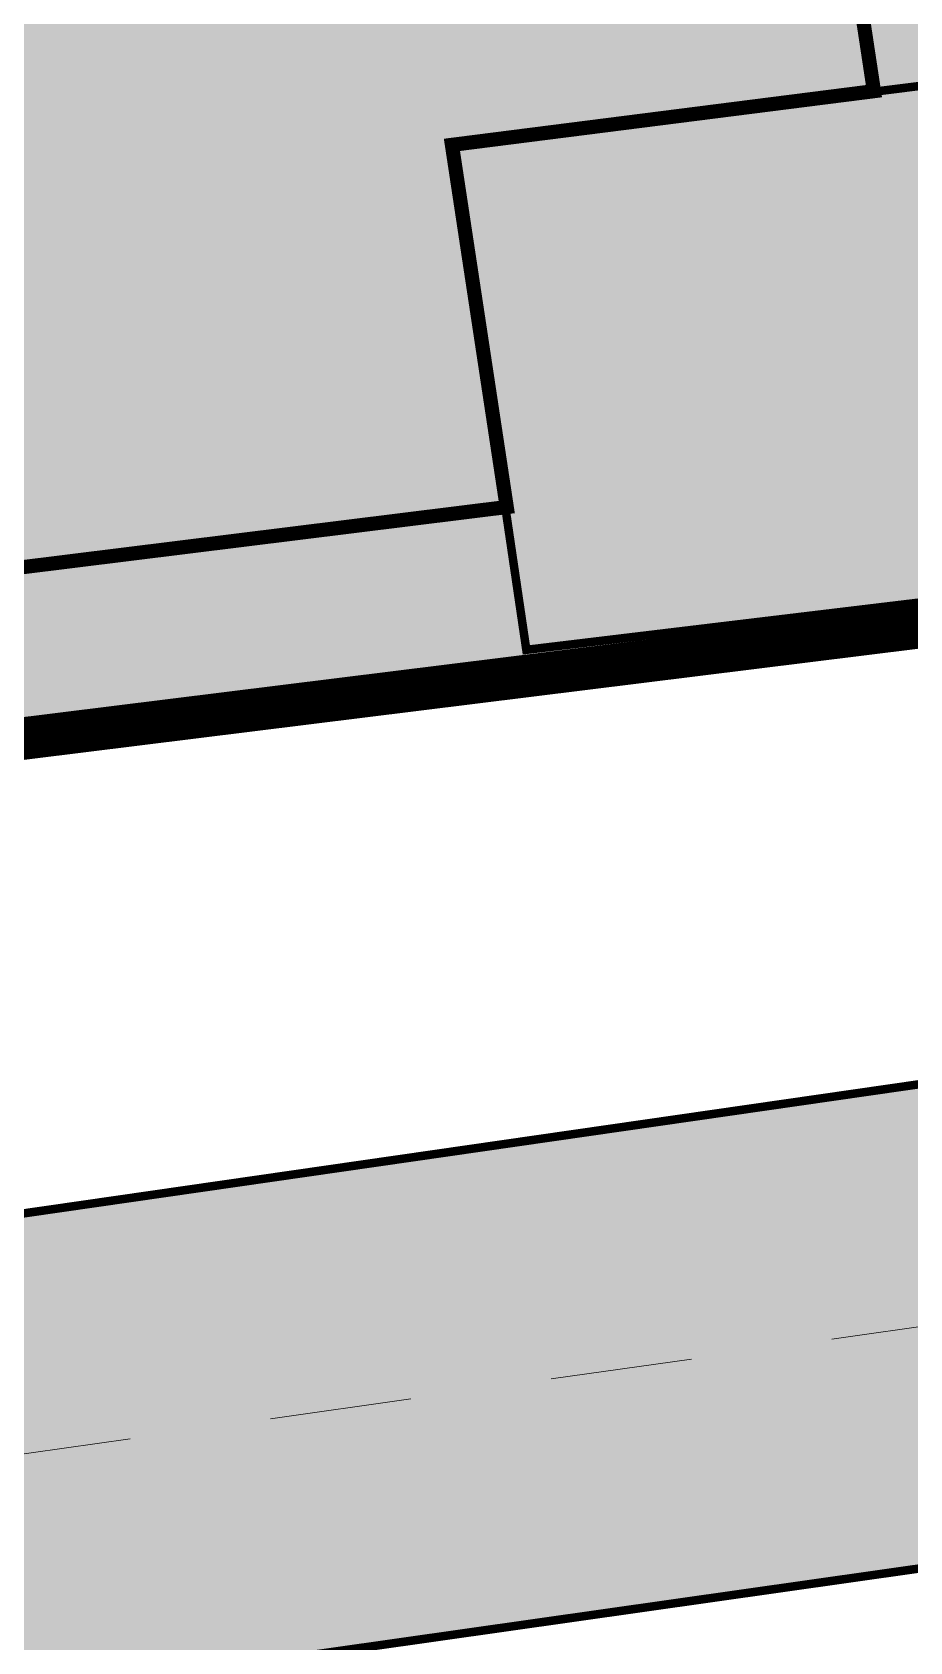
# Model space of a CAD drawing. Header units: metres. Extents: x 2224280 to 2226216, y 425496 to 426428.
# Drawn here: x 2224666.7 to 2224697.6, y 425552.3 to 425609.1 of the extents above; entities that cross this region are included whole.
import ezdxf

# ---------------------------------------------------------------- set-up
doc = ezdxf.new("R2010")
doc.units = ezdxf.units.M
doc.linetypes.add('1.0_1.0', pattern=[1, 0.5, -0.5])
doc.layers.add('____Участки', color=10, linetype='Continuous', lineweight=30)
doc.layers.add('_дороги проект (заливка)', color=7, linetype='Continuous', lineweight=0, true_color=0x9c9688)
doc.layers.add('гр_зу', color=7, linetype='Continuous')
doc.layers.add('дороги', color=7, linetype='Continuous')

msp = doc.modelspace()

# ---------------------------------------------------------------- hatches: boundary and pattern name
at = {"lineweight": 30, "ltscale": 100, "true_color": 0x9ec07c}
h = msp.add_hatch(color=73, dxfattribs=at)
h.dxf.hatch_style = 1
edge = h.paths.add_edge_path()
edge.add_arc((2225273.975374576, 425755.4738623922), 1.999999999068677, 98.47516015309913, 180.0000000216778, ccw=False)
edge.add_line((2225273.680613332, 425757.4520220939), (2225276.775940463, 425736.7350659528))
edge.add_line((2225276.775940463, 425736.7350659528), (2225274.811977422, 425736.4420224408))
edge.add_line((2225274.811977422, 425736.4420224408), (2225271.975374577, 425755.4738623915))
edge = h.paths.add_edge_path()
edge.add_line((2225280.196108512, 425713.8439567205), (2225278.471056189, 425711.8918808575))
edge.add_line((2225278.471056189, 425711.8918808575), (2225275.706381584, 425730.441127079))
edge.add_arc((2225278.179067763, 425730.8096688839), 2.500000000337617, 110.31848855165609, 188.4772513595044, ccw=False)
edge.add_line((2225277.31097207, 425733.1541112204), (2225280.196108512, 425713.8439567205))
edge = h.paths.add_edge_path()
edge.add_line((2225318.249954555, 425746.3275849278), (2225280.2818168, 425703.3699541819))
edge.add_arc((2225281.40582128, 425702.3766697642), 1.500000002172434, 138.5329204756815, 188.4772513277357)
edge.add_line((2225279.922209571, 425702.1555446818), (2225280.721115839, 425696.7953807606))
edge.add_arc((2225284.677195182, 425697.3865120685), 3.999999998787104, 188.4984599300194, 277.6030907660864)
edge.add_line((2225285.206434622, 425693.4216784522), (2225303.111397972, 425695.8116936939))
edge.add_arc((2225302.941561393, 425696.9514767765), 1.152367102471196, 278.4751600473128, 458.4751602581036)
edge.add_line((2225302.771724811, 425698.0912598585), (2225284.742575967, 425695.4054934214))
edge.add_line((2225284.742575967, 425695.4054934214), (2225284.393187975, 425697.7439395378))
edge.add_line((2225284.393187975, 425697.7439395378), (2225344.926829511, 425766.3838109211))
edge.add_line((2225344.926829511, 425766.3838109211), (2225343.988014705, 425772.6756310747))
edge.add_line((2225343.988014705, 425772.6756310747), (2225318.249954555, 425746.3275849278))
edge = h.paths.add_edge_path()
edge.add_line((2225344.637799543, 425720.5977978269), (2225339.367799543, 425713.6477978269))
edge.add_line((2225339.367799543, 425713.6477978269), (2225336.457799544, 425707.9677978269))
edge.add_line((2225336.457799544, 425707.9677978269), (2225335.195331458, 425702.8699836594))
edge.add_line((2225335.195331458, 425702.8699836594), (2225334.194700041, 425702.774245623))
edge.add_arc((2225334.356875384, 425701.4031165574), 1.380686697381604, 96.74552962957544, 278.4606515388277)
edge.add_line((2225334.560016038, 425700.0374556804), (2225931.162219191, 425779.7479358519))
edge.add_line((2225931.162219191, 425779.7479358519), (2225930.36798285, 425785.6922984634))
edge.add_line((2225930.36798285, 425785.6922984634), (2225385.087155981, 425712.695283605))
edge.add_line((2225385.087155981, 425712.695283605), (2225383.762788885, 425722.6077994608))
edge.add_line((2225383.762788885, 425722.6077994608), (2225386.86278895, 425728.0877995217))
edge.add_line((2225386.86278895, 425728.0877995217), (2225388.28278895, 425737.4077995217))
edge.add_line((2225388.28278895, 425737.4077995217), (2225406.86278895, 425746.8377995217))
edge.add_line((2225406.86278895, 425746.8377995217), (2225423.44278895, 425770.6377995217))
edge.add_line((2225423.44278895, 425770.6377995217), (2225428.43278895, 425773.9477995217))
edge.add_line((2225428.43278895, 425773.9477995217), (2225433.29278895, 425779.8377995217))
edge.add_line((2225433.29278895, 425779.8377995217), (2225434.42278895, 425783.1177995217))
edge.add_line((2225434.42278895, 425783.1177995217), (2225434.53278895, 425791.8377995217))
edge.add_line((2225434.53278895, 425791.8377995217), (2225438.51278895, 425803.9677995217))
edge.add_line((2225438.51278895, 425803.9677995217), (2225451.75278895, 425820.6977995217))
edge.add_line((2225451.75278895, 425820.6977995217), (2225458.34278895, 425824.0577995217))
edge.add_line((2225458.34278895, 425824.0577995217), (2225467.42278895, 425826.3277995217))
edge.add_line((2225467.42278895, 425826.3277995217), (2225492.55278895, 425836.1177995217))
edge.add_line((2225492.55278895, 425836.1177995217), (2225506.41278895, 425844.5577995217))
edge.add_line((2225506.41278895, 425844.5577995217), (2225518.25278895, 425854.9477995217))
edge.add_line((2225518.25278895, 425854.9477995217), (2225527.17278895, 425872.3377995217))
edge.add_line((2225527.17278895, 425872.3377995217), (2225530.42278895, 425873.0477995217))
edge.add_line((2225530.42278895, 425873.0477995217), (2225517.642788967, 425881.4877995102))
edge.add_line((2225517.642788967, 425881.4877995102), (2225511.48278895, 425871.2677995217))
edge.add_line((2225511.48278895, 425871.2677995217), (2225507.83278895, 425862.6377995217))
edge.add_line((2225507.83278895, 425862.6377995217), (2225499.09278895, 425855.1977995217))
edge.add_line((2225499.09278895, 425855.1977995217), (2225487.46278895, 425847.9877995217))
edge.add_line((2225487.46278895, 425847.9877995217), (2225463.23278895, 425838.5377995217))
edge.add_line((2225463.23278895, 425838.5377995217), (2225451.48278895, 425835.5477995217))
edge.add_line((2225451.48278895, 425835.5477995217), (2225443.21278895, 425830.3677995217))
edge.add_line((2225443.21278895, 425830.3677995217), (2225427.10278895, 425810.0877995217))
edge.add_line((2225427.10278895, 425810.0877995217), (2225421.83278895, 425794.1677995217))
edge.add_line((2225421.83278895, 425794.1677995217), (2225421.55278895, 425785.5677995217))
edge.add_line((2225421.55278895, 425785.5677995217), (2225413.77278895, 425779.2577995217))
edge.add_line((2225413.77278895, 425779.2577995217), (2225397.86278895, 425756.1877995217))
edge.add_line((2225397.86278895, 425756.1877995217), (2225383.77278895, 425749.6977995217))
edge.add_line((2225383.77278895, 425749.6977995217), (2225378.35278895, 425746.0877995217))
edge.add_line((2225378.35278895, 425746.0877995217), (2225375.44278895, 425740.0977995217))
edge.add_line((2225375.44278895, 425740.0977995217), (2225374.53278895, 425732.1977995217))
edge.add_line((2225374.53278895, 425732.1977995217), (2225373.10278895, 425730.1777995217))
edge.add_line((2225373.10278895, 425730.1777995217), (2225351.163890134, 425724.5833408501))
edge.add_line((2225351.163890134, 425724.5833408501), (2225344.637799543, 425720.5977978269))
edge = h.paths.add_edge_path(flags=17)
edge.add_line((2224692.359845261, 426168.3070570624), (2224748.795344584, 425790.5073835456))
edge.add_arc((2224732.970925221, 425788.1435408388), 16.00000001614788, -81.50154001121052, 8.495988679683819, ccw=False)
edge.add_line((2224735.335450472, 425772.319223449), (2224654.235935526, 425760.2010483071))
edge.add_arc((2224651.871410302, 425776.0253656947), 16.00000000990185, 188.5013660210323, 278.4984598943054, ccw=False)
edge.add_line((2224636.047212867, 425773.6600378408), (2224579.576256965, 426151.4544133082))
edge.add_arc((2224595.400454392, 426153.8197411507), 15.99999999979882, 98.4984599368106, 188.5013659855167, ccw=False)
edge.add_line((2224593.035929157, 426169.6440585265), (2224674.170900682, 426181.7675317202))
edge.add_arc((2224676.535425915, 426165.9432143437), 16.00000000040898, 8.495988731100795, 98.49845993479181, ccw=False)
edge = h.paths.add_edge_path(flags=17)
edge.add_line((2224713.73169416, 426187.678844808), (2224850.171600453, 426208.0661761244))
edge.add_arc((2224852.536125697, 426192.241858763), 15.9999999870127, 8.498993363195325, 98.49845997905283, ccw=False)
edge.add_line((2224868.360421045, 426194.6065313205), (2224924.815732644, 425816.8098182222))
edge.add_arc((2224908.991437287, 425814.4451456483), 15.99999999805552, -81.50154007576702, 8.498993416647693, ccw=False)
edge.add_line((2224911.355962517, 425798.6208282737), (2224774.896243949, 425778.2305365374))
edge.add_arc((2224772.531718716, 425794.0548539127), 15.9999999991888, 188.4959887349322, 278.4984599337586, ccw=False)
edge.add_line((2224756.707299372, 425791.6910111931), (2224700.27189196, 426169.4900694254))
edge.add_arc((2224716.096219405, 426171.854527413), 16.00000002034807, 98.49845996292811, 188.4982164430045, ccw=False)
h.paths.add_polyline_path([(2224684, 426176.89), (2224743.1, 425781.28), (2224644.2, 425766.51), (2224585.070028108, 426162.0500041753)], flags=16)
h.paths.add_polyline_path([(2224705.758357111, 426180.1421628177), (2224860.0001928, 426203.1889969311), (2224919.120015005, 425807.5683495764), (2224764.873836329, 425784.5276938961)], flags=16)
h.paths.add_polyline_path([(2224567.67, 425612.79), (2224574.76, 425613.43), (2224575.46, 425606.39), (2224568.37, 425605.84)], flags=17)
edge = h.paths.add_edge_path()
edge.add_arc((2225273.528201306, 425770.4105698525), 3.743111889982347, 188.2481914288483, 278.573273541215, ccw=False)
edge.add_line((2225269.823808481, 425769.8735778438), (2225265.32087087, 425800.0102398786))
edge.add_arc((2225291.827555195, 425801.6559451575), 26.55772316679089, 138.9833539366664, 183.5527298919442, ccw=False)
edge.add_arc((2225254.333168415, 425834.7961103948), 23.48504706022762, 318.0119980415432, 365.4714074809536)
edge.add_arc((2225298.440099725, 425840.6435252876), 21.04056354333956, 132.8622947204268, 189.8741657847265, ccw=False)
edge.add_arc((2225284.715558221, 425855.2538996928), 1.002709913482426, -48.00302665865189, 125.90716985833899, ccw=False)
edge.add_arc((2225298.284051547, 425840.6961594763), 18.89799529865936, 133.038096722616, 190.3962745246165)
edge.add_arc((2225254.333168414, 425834.7961103949), 25.48504706054648, -42.11835337642913, 5.6065577406645275, ccw=False)
edge.add_arc((2225284.722867207, 425806.0822188428), 16.34001139070675, 134.6625505510276, 187.7233587689224)
edge.add_line((2225268.531084346, 425803.8862816782), (2225274.086202369, 425766.7092833958))
edge = h.paths.add_edge_path()
edge.add_line((2225288.252548487, 425687.7670351353), (2225931.956828002, 425773.8007855301))
edge.add_line((2225931.956828002, 425773.8007855301), (2225932.61900201, 425768.8448269449))
edge.add_line((2225932.61900201, 425768.8448269449), (2225394.978131515, 425697.009721075))
edge.add_line((2225394.978131515, 425697.009721075), (2225351.748131515, 425690.009721075))
edge.add_line((2225351.748131515, 425690.009721075), (2225283.47300631, 425678.5241143843))
edge.add_line((2225283.47300631, 425678.5241143843), (2225283.113038281, 425680.933187862))
edge.add_arc((2225289.047157304, 425681.8198848175), 6.000000006219417, 97.61031299642968, 188.4984598570085, ccw=False)
h.paths.add_polyline_path([(2224881.794151391, 426206.4535695992), (2225178.500102197, 426250.7884177155), (2225237.61323302, 425855.18048331), (2224940.907282214, 425810.8456351935)], flags=16)
edge = h.paths.add_edge_path(flags=17)
edge.add_arc((2225230.357088247, 425861.4536309458), 15.0000000004968, -81.50154006766093, 8.498109245273099, ccw=False)
edge.add_line((2225232.573830653, 425846.6183334051), (2224950.949846472, 425804.5370858572))
edge.add_arc((2224948.58532124, 425820.3614032345), 16.00000000093968, 188.498459934896, 278.49845992776363, ccw=False)
edge.add_line((2224932.761003863, 425817.9968780006), (2224876.309209918, 426195.7941167193))
edge.add_arc((2224892.133527292, 426198.1586419533), 15.99999999869053, 98.49845992725409, 188.498459935922, ccw=False)
edge.add_line((2224889.769002061, 426213.9829593284), (2225171.39531069, 426256.0645542035))
edge.add_arc((2225173.612053095, 426241.2292566626), 15.00000000058004, 8.498109249890888, 98.49845992872218, ccw=False)
edge.add_line((2225188.447364203, 426243.4459082683), (2225245.192399355, 425863.6702825503))
edge = h.paths.add_edge_path(flags=17)
edge.add_arc((2225254.8392339, 425834.6300491253), 12.5, 0, 360)
edge = h.paths.add_edge_path()
edge.add_line((2224684.092671613, 425587.3032456781), (2224683.351530176, 425592.3338495031))
edge.add_line((2224683.351530176, 425592.3338495031), (2224543.110240639, 425574.9072487571))
edge.add_line((2224543.110240639, 425574.9072487571), (2224552.188984934, 425640.7694119176))
edge.add_line((2224552.188984934, 425640.7694119176), (2224443.092295719, 425869.7825471898))
edge.add_line((2224443.092295719, 425869.7825471898), (2224413.928913266, 425904.3148031994))
edge.add_line((2224413.928913266, 425904.3148031994), (2224406.893827353, 425903.2649547583))
edge.add_line((2224406.893827353, 425903.2649547583), (2224438.01, 425866.5))
edge.add_line((2224438.01, 425866.5), (2224546, 425639.81))
edge.add_line((2224546, 425639.81), (2224536.1, 425567.99))
edge.add_line((2224536.1, 425567.99), (2224930.51, 425617))
edge.add_line((2224930.51, 425617), (2224930.26, 425619.5))
edge.add_line((2224930.26, 425619.5), (2225273.127217626, 425676.7118461332))
edge.add_line((2225273.127217626, 425676.7118461332), (2225272.8634297, 425678.4772908873))
edge.add_arc((2225266.929310684, 425677.5905939243), 5.999999999491164, 8.498459938546695, 99.4595083120193)
edge.add_line((2225265.943207423, 425683.5090059033), (2224923.231236511, 425626.4374033918))
edge.add_line((2224923.231236511, 425626.4374033918), (2224700.833075789, 425597.4537855457))
edge.add_line((2224700.833075789, 425597.4537855457), (2224702.042503275, 425589.4630150454))
edge.add_line((2224702.042503275, 425589.4630150454), (2224684.092671613, 425587.3032456781))
edge = h.paths.add_edge_path()
edge.add_line((2225251.070860927, 426187.2507311317), (2225247.841422437, 426191.6845223103))
edge.add_line((2225247.841422437, 426191.6845223103), (2225262.351591188, 426202.2547093244))
edge.add_line((2225262.351591188, 426202.2547093244), (2225272.947780997, 426187.7068883869))
edge.add_line((2225272.947780997, 426187.7068883869), (2225258.438831765, 426177.1350270591))
edge.add_line((2225258.438831765, 426177.1350270591), (2225255.194540554, 426181.5892099758))
edge.add_line((2225255.194540554, 426181.5892099758), (2225220.257693023, 426156.1764180857))
edge.add_arc((2225229.082370397, 426144.0469057613), 14.99999999928821, 126.0373014781492, 188.4981092489203)
edge.add_line((2225214.24705929, 426141.830254156), (2225233.079667623, 426015.7898773346))
edge.add_arc((2225247.91497873, 426018.0065289401), 14.99999999972193, 188.498109249537, 306.0373012523051)
edge.add_line((2225256.739656056, 426005.8770165806), (2225554.527497967, 426222.5288933255))
edge.add_line((2225554.527497967, 426222.5288933255), (2225551.288150411, 426226.9762889519))
edge.add_line((2225551.288150411, 426226.9762889519), (2225565.798319161, 426237.5464759665))
edge.add_line((2225565.798319161, 426237.5464759665), (2225576.394508971, 426222.998655029))
edge.add_line((2225576.394508971, 426222.998655029), (2225561.885559739, 426212.4267937011))
edge.add_line((2225561.885559739, 426212.4267937011), (2225558.648400341, 426216.8711851422))
edge.add_line((2225558.648400341, 426216.8711851422), (2225245.256712219, 425988.8661649493))
edge.add_arc((2225254.081408714, 425976.7366665315), 15.00000000330963, 126.037391790389, 188.4981092454552)
edge.add_line((2225239.246097603, 425974.5200149266), (2225254.765628356, 425870.6529631876))
edge.add_arc((2225269.600939465, 425872.8696147921), 15.0000000014093, 188.4981092445275, 306.037301253089)
edge.add_line((2225278.425616792, 425860.7401024313), (2225714.608361061, 426178.0794858621))
edge.add_line((2225714.608361061, 426178.0794858621), (2225711.37640882, 426182.5167282432))
edge.add_line((2225711.37640882, 426182.5167282432), (2225725.88657757, 426193.0869152574))
edge.add_line((2225725.88657757, 426193.0869152574), (2225735.352843759, 426180.0903997232))
edge.add_line((2225735.352843759, 426180.0903997232), (2225734.326214025, 426176.9677342819))
edge.add_line((2225734.326214025, 426176.9677342819), (2225721.973818148, 426167.9672329919))
edge.add_line((2225721.973818148, 426167.9672329919), (2225718.729291614, 426172.4217389892))
edge.add_line((2225718.729291614, 426172.4217389892), (2225301.510874638, 425868.8494653396))
edge.add_arc((2225302.406920347, 425867.5622030488), 1.568420261893699, 124.8412496118123, 307.1775669635185)
edge.add_line((2225303.35469664, 425866.3125382072), (2225325.188351701, 425882.1962645678))
edge.add_line((2225325.188351701, 425882.1962645678), (2225326.871989761, 425879.8821053175))
edge.add_line((2225326.871989761, 425879.8821053175), (2225727.838650206, 426171.6286937781))
edge.add_line((2225727.838650206, 426171.6286937781), (2225731.25, 426166.01))
edge.add_line((2225731.25, 426166.01), (2225735.904198549, 426180.1665205878))
edge.add_line((2225735.904198549, 426180.1665205878), (2225725.996471293, 426193.7846842632))
edge.add_line((2225725.996471293, 426193.7846842632), (2225274.95198056, 425865.6194795737))
edge.add_line((2225274.95198056, 425865.6194795737), (2225263.799623227, 425869.610715989))
edge.add_line((2225263.799623227, 425869.610715989), (2225246.880164868, 425982.6273739157))
edge.add_line((2225246.880164868, 425982.6273739157), (2225577.098000056, 426222.8732928287))
edge.add_line((2225577.098000056, 426222.8732928287), (2225562.326627577, 426243.1765332115))
edge.add_line((2225562.326627577, 426243.1765332115), (2225495.75, 426184.51))
edge.add_line((2225495.75, 426184.51), (2225493.901085077, 426185.8408123897))
edge.add_line((2225493.901085077, 426185.8408123897), (2225251.702813556, 426009.6324429421))
edge.add_line((2225251.702813556, 426009.6324429421), (2225242.235950927, 426013.7079813039))
edge.add_line((2225242.235950927, 426013.7079813039), (2225221.880260361, 426149.9369779071))
edge.add_line((2225221.880260361, 426149.9369779071), (2225273.636897649, 426187.5918819124))
edge.add_line((2225273.636897649, 426187.5918819124), (2225262.461484911, 426202.9524783302))
edge.add_line((2225262.461484911, 426202.9524783302), (2225227.290378653, 426177.3694532075))
edge.add_line((2225227.290378653, 426177.3694532075), (2225217.187900094, 426181.3402618647))
edge.add_line((2225217.187900094, 426181.3402618647), (2225200.739882713, 426291.4174364326))
edge.add_line((2225200.739882713, 426291.4174364326), (2225170.250000004, 426307.000000002))
edge.add_line((2225170.250000004, 426307.000000002), (2225143.779999999, 426321.9799999999))
edge.add_line((2225143.779999999, 426321.9799999999), (2225195.302455304, 426268.6081500575))
edge.add_line((2225195.302455304, 426268.6081500575), (2225208.080675579, 426183.0998069801))
edge.add_arc((2225222.915941103, 426185.3167636418), 15.00000000047729, 188.4992874154507, 306.0373012491664)
edge.add_line((2225231.74061843, 426173.1872512812), (2225251.070860927, 426187.2507311317))
edge = h.paths.add_edge_path()
edge.add_line((2224639.296976576, 426239.7390557026), (2224633.856267798, 426238.927117574))
edge.add_line((2224633.856267798, 426238.927117574), (2224639.52988205, 426200.9130082239))
edge.add_arc((2224655.354637764, 426203.2745980611), 15.99999999969634, 188.4878317666885, 278.498109255954)
edge.add_line((2224657.719066145, 426187.4502662136), (2224727.793518866, 426197.9205992676))
edge.add_arc((2224725.429090496, 426213.7449311077), 15.99999999060684, 278.4981092203462, 367.4720880710413)
edge.add_line((2224741.29322377, 426215.8256221364), (2224733.674113534, 426273.917178769))
edge.add_line((2224733.674113534, 426273.917178769), (2224728.23290282, 426273.2031600377))
edge.add_line((2224728.23290282, 426273.2031600377), (2224725.886725657, 426291.0413258524))
edge.add_line((2224725.886725657, 426291.0413258524), (2224743.733399953, 426293.3868458985))
edge.add_line((2224743.733399953, 426293.3868458985), (2224746.078297464, 426275.5449083571))
edge.add_line((2224746.078297464, 426275.5449083571), (2224740.613996949, 426274.8278596842))
edge.add_line((2224740.613996949, 426274.8278596842), (2224748.142951447, 426217.4284584766))
edge.add_arc((2224764.007084732, 426219.5091494979), 16.00000000113911, 187.4720880393728, 278.4981092535038)
edge.add_line((2224766.371513113, 426203.6848176488), (2224846.791779968, 426215.6521169351))
edge.add_arc((2224844.42735156, 426231.4764488026), 16.00000002354833, 278.4981093426617, 368.5034006125051)
edge.add_line((2224860.251465005, 426233.8423385793), (2224847.513452472, 426319.0397790335))
edge.add_line((2224847.513452472, 426319.0397790335), (2224842.078745055, 426318.2287365114))
edge.add_line((2224842.078745055, 426318.2287365114), (2224839.427906363, 426335.9839302565))
edge.add_line((2224839.427906363, 426335.9839302565), (2224857.228512707, 426338.6403839671))
edge.add_line((2224857.228512707, 426338.6403839671), (2224859.881400076, 426320.8854959541))
edge.add_line((2224859.881400076, 426320.8854959541), (2224854.436783351, 426320.0729746275))
edge.add_line((2224854.436783351, 426320.0729746275), (2224867.175047211, 426234.8738531925))
edge.add_arc((2224882.999160629, 426237.2397429894), 16.00000000024008, 188.5034006980937, 278.4981092573875)
edge.add_line((2224885.363589011, 426221.4154111413), (2225187.491380377, 426266.5585193392))
edge.add_line((2225187.491380377, 426266.5585193392), (2225176.488283042, 426271.9916579943))
edge.add_line((2225176.488283042, 426271.9916579943), (2224874.438859617, 426226.8669800016))
edge.add_line((2224874.438859617, 426226.8669800016), (2224857.641478531, 426339.2152610047))
edge.add_line((2224857.641478531, 426339.2152610047), (2224838.851371418, 426336.3988737543))
edge.add_line((2224838.851371418, 426336.3988737543), (2224855.648987969, 426224.0490331441))
edge.add_line((2224855.648987969, 426224.0490331441), (2224755.286685812, 426209.0999355006))
edge.add_line((2224755.286685812, 426209.0999355006), (2224744.139601187, 426293.9931424866))
edge.add_line((2224744.139601187, 426293.9931424866), (2224725.312816484, 426291.5188102825))
edge.add_line((2224725.312816484, 426291.5188102825), (2224736.492788923, 426206.2877995589))
edge.add_line((2224736.492788923, 426206.2877995589), (2224646.794053216, 426192.8871716959))
edge.add_line((2224646.794053216, 426192.8871716959), (2224637.060071775, 426258.1135187917))
edge.add_line((2224637.060071775, 426258.1135187917), (2224618.268677491, 426255.3057594575))
edge.add_line((2224618.268677491, 426255.3057594575), (2224628.002600376, 426190.079804741))
edge.add_line((2224628.002600376, 426190.079804741), (2224560.190007582, 426179.8999495954))
edge.add_line((2224560.190007582, 426179.8999495954), (2224625.802643642, 425740.7601117567))
edge.add_line((2224625.802643642, 425740.7601117567), (2225218.651174712, 425829.3714301236))
edge.add_line((2225218.651174712, 425829.3714301236), (2225245.457037474, 425802.9548993588))
edge.add_line((2225245.457037474, 425802.9548993588), (2225261.252561774, 425696.9502255157))
edge.add_line((2225261.252561774, 425696.9502255157), (2224921.175974632, 425640.2879598998))
edge.add_line((2224921.175974632, 425640.2879598998), (2224695.759843957, 425610.9260266408))
edge.add_line((2224695.759843957, 425610.9260266408), (2224696.355675584, 425606.9893174538))
edge.add_line((2224696.355675584, 425606.9893174538), (2224699.333091396, 425607.3642854933))
edge.add_line((2224699.333091396, 425607.3642854933), (2224699.934991466, 425603.3874903771))
edge.add_line((2224699.934991466, 425603.3874903771), (2224922.350409992, 425632.373356181))
edge.add_line((2224922.350409992, 425632.373356181), (2225256.520827447, 425688.0515582999))
edge.add_arc((2225254.055569293, 425702.8475882492), 15.00000000090423, 279.4595083114166, 368.4981092547286)
edge.add_line((2225268.890880401, 425705.0642398563), (2225254.863523747, 425798.9446677988))
edge.add_arc((2225233.28625566, 425795.2529729908), 21.89079963562497, 9.708835807422945, 61.71740559131156)
edge.add_arc((2225254.839233901, 425834.6300491275), 23.00000000250579, 210.3930163897326, 240.9143958593038, ccw=False)
edge.add_arc((2225213.055413239, 425809.656311159), 25.67977072145159, 31.29020268679421, 97.06072590755655)
edge.add_line((2225209.898823936, 425835.1413375132), (2224631.682925966, 425748.7422816597))
edge.add_line((2224631.682925966, 425748.7422816597), (2224568.115986528, 426174.0092494725))
edge.add_line((2224568.115986528, 426174.0092494725), (2224619.148294892, 426181.6862225699))
edge.add_arc((2224616.782960305, 426197.5104189899), 16.00000000152792, 278.5013904053753, 368.487831761787)
edge.add_line((2224632.607716022, 426199.872008826), (2224626.933544531, 426237.8940126565))
edge.add_line((2224626.933544531, 426237.8940126565), (2224621.494321554, 426237.0822962599))
edge.add_line((2224621.494321554, 426237.0822962599), (2224618.843482863, 426254.837490005))
edge.add_line((2224618.843482863, 426254.837490005), (2224636.644089206, 426257.4939437158))
edge.add_line((2224636.644089206, 426257.4939437158), (2224639.296976576, 426239.7390557026))
at = {"lineweight": 30, "ltscale": 100, "true_color": 0xb8b8b8}
h = msp.add_hatch(color=9, dxfattribs=at)
h.dxf.hatch_style = 1
h.paths.add_polyline_path([(2224529.009263038, 425689.4277243223), (2224625.800160125, 425740.7767133501), (2224674.99517968, 425748.1195902864), (2224696.352758141, 425607.0086018841), (2224681.46860441, 425605.1144782496), (2224683.402033521, 425592.3401251273), (2224543.110240639, 425574.9072487571), (2224552.188984934, 425640.7694119176)])
h.paths.add_polyline_path([(2224567.67, 425612.79), (2224574.76, 425613.43), (2224575.46, 425606.39), (2224568.37, 425605.84)], flags=16)
at = {"layer": '_дороги проект (заливка)', "true_color": 0x8c8c8c}
h = msp.add_hatch(color=252, dxfattribs=at)
h.dxf.hatch_style = 1
edge = h.paths.add_edge_path(flags=16)
edge.add_arc((2225273.528201306, 425770.4105698525), 3.743111889982347, 188.2481914288483, 278.573273541215, ccw=False)
edge.add_line((2225269.823808481, 425769.8735778438), (2225265.32087087, 425800.0102398786))
edge.add_arc((2225291.827555195, 425801.6559451575), 26.55772316679089, 138.9833539366664, 183.5527298919442, ccw=False)
edge.add_arc((2225254.333168415, 425834.7961103948), 23.48504706022762, 318.0119980415432, 365.4714074809536)
edge.add_arc((2225298.440099725, 425840.6435252876), 21.04056354333956, 132.8622947204268, 189.8741657847265, ccw=False)
edge.add_arc((2225284.715558221, 425855.2538996928), 1.002709913482426, -48.00302665865189, 125.90716985833899, ccw=False)
edge.add_arc((2225298.28405139, 425840.696159528), 18.89799515409728, 133.0380964828526, 190.3962747643573)
edge.add_arc((2225254.333168414, 425834.7961103949), 25.48504706054648, -42.11835337642913, 5.6065577406645275, ccw=False)
edge.add_arc((2225284.722867209, 425806.0822188421), 16.34001139247147, 134.6625505540948, 187.7233587658199)
edge.add_line((2225268.531084346, 425803.8862816782), (2225274.086202369, 425766.7092833958))
edge = h.paths.add_edge_path(flags=17)
edge.add_line((2225283.079576792, 425706.5359101828), (2225280.2818168, 425703.3699541819))
edge.add_arc((2225281.40582128, 425702.3766697642), 1.500000002172434, 138.5329204756815, 188.4772513277357)
edge.add_line((2225279.922209571, 425702.1555446818), (2225280.721115839, 425696.7953807606))
edge.add_arc((2225284.677195182, 425697.3865120685), 3.999999998787104, 188.4984599300194, 277.6030907660864)
edge.add_line((2225285.206434622, 425693.4216784522), (2225303.111397972, 425695.8116936939))
edge.add_arc((2225302.941561403, 425696.951476778), 1.152367102469279, 278.475159555752, 458.4751607496646)
edge.add_line((2225302.771724811, 425698.0912598585), (2225284.742575967, 425695.4054934214))
edge.add_line((2225284.742575967, 425695.4054934214), (2225283.079576792, 425706.5359101828))
edge = h.paths.add_edge_path(flags=16)
edge.add_line((2225280.196108512, 425713.8439567205), (2225278.471056189, 425711.8918808575))
edge.add_line((2225278.471056189, 425711.8918808575), (2225275.706381584, 425730.441127079))
edge.add_arc((2225278.179067763, 425730.8096688839), 2.500000000337617, 110.31848855165609, 188.4772513595044, ccw=False)
edge.add_line((2225277.31097207, 425733.1541112204), (2225280.196108512, 425713.8439567205))
edge = h.paths.add_edge_path(flags=16)
edge.add_arc((2225273.975374576, 425755.4738623922), 1.999999999068677, 98.47516015309913, 180.0000000216778, ccw=False)
edge.add_line((2225273.680613332, 425757.4520220939), (2225276.775940463, 425736.7350659528))
edge.add_line((2225276.775940463, 425736.7350659528), (2225274.811977422, 425736.4420224408))
edge.add_line((2225274.811977422, 425736.4420224408), (2225271.975374577, 425755.4738623915))
edge = h.paths.add_edge_path(flags=16)
edge.add_line((2224700.27189196, 426169.4900694254), (2224756.707299372, 425791.6910111932))
edge.add_arc((2224772.531718716, 425794.0548539127), 15.99999999914, 188.495988734726, 278.4984599337586)
edge.add_line((2224774.896243949, 425778.2305365374), (2224911.355962517, 425798.6208282737))
edge.add_arc((2224908.991437285, 425814.4451456494), 15.99999999932776, 278.4984599286261, 368.4989934121976)
edge.add_line((2224924.815732644, 425816.8098182222), (2224868.360421045, 426194.6065313205))
edge.add_arc((2224852.536125699, 426192.2418587656), 15.99999998465847, 8.498993355110493, 98.498459987005)
edge.add_line((2224850.171600453, 426208.0661761244), (2224713.73169416, 426187.678844808))
edge.add_arc((2224716.096219405, 426171.854527413), 16.00000002029856, 98.49845996292808, 188.4982164430045)
edge = h.paths.add_edge_path(flags=16)
edge.add_line((2224674.170900682, 426181.7675317202), (2224593.053266138, 426169.6466490792))
edge.add_arc((2224595.417791371, 426153.8223317041), 15.99999999895852, 98.49845993388182, 188.5013659884836)
edge.add_line((2224579.593593946, 426151.4570038609), (2224636.064549847, 425773.6626283934))
edge.add_arc((2224651.888747281, 425776.0279562461), 16.00000000912535, 188.5013660171962, 278.4984598982508)
edge.add_line((2224654.253272506, 425760.2036388598), (2224735.335450472, 425772.319223449))
edge.add_arc((2224732.970925218, 425788.1435408409), 16.00000001856619, 278.4984599975758, 368.4959886707841)
edge.add_line((2224748.795344584, 425790.5073835456), (2224692.359845261, 426168.3070570624))
edge.add_arc((2224676.535425916, 426165.9432143443), 15.99999999985471, 8.495988729285626, 98.498459936749)
edge = h.paths.add_edge_path()
edge.add_line((2224657.726277222, 426187.4024666546), (2224727.800729943, 426197.8727997087))
edge.add_arc((2224725.436301574, 426213.6971315476), 15.99999998932909, 278.4981092193439, 367.4720880756186)
edge.add_line((2224741.300434846, 426215.7778225773), (2224733.675039432, 426273.9173002693))
edge.add_line((2224733.675039432, 426273.9173002693), (2224728.23290282, 426273.2031600377))
edge.add_line((2224728.23290282, 426273.2031600377), (2224725.886725657, 426291.0413258523))
edge.add_line((2224725.886725657, 426291.0413258523), (2224743.733399952, 426293.3868458985))
edge.add_line((2224743.733399952, 426293.3868458985), (2224746.078297465, 426275.5449083572))
edge.add_line((2224746.078297465, 426275.5449083572), (2224740.620536782, 426274.8287178687))
edge.add_line((2224740.620536782, 426274.8287178687), (2224748.150162524, 426217.3806589177))
edge.add_arc((2224764.014295809, 426219.4613499388), 16.00000000019299, 187.4720880391865, 278.4981092539967)
edge.add_line((2224766.378724189, 426203.6370180907), (2224846.791779968, 426215.6521169351))
edge.add_arc((2224844.42735156, 426231.4764488025), 16.0000000234332, 278.4981093427233, 368.5034006122989)
edge.add_line((2224860.251465005, 426233.8423385791), (2224847.513037067, 426319.039717041))
edge.add_line((2224847.513037067, 426319.039717041), (2224842.078745055, 426318.2287365113))
edge.add_line((2224842.078745055, 426318.2287365113), (2224839.427906363, 426335.9839302565))
edge.add_line((2224839.427906363, 426335.9839302565), (2224857.228512707, 426338.6403839671))
edge.add_line((2224857.228512707, 426338.6403839671), (2224859.881400076, 426320.8854959541))
edge.add_line((2224859.881400076, 426320.8854959541), (2224854.436367954, 426320.072912636))
edge.add_line((2224854.436367954, 426320.072912636), (2224867.175047211, 426234.8738531925))
edge.add_arc((2224882.999160629, 426237.239742989), 16.00000000018844, 188.5034006968568, 278.4981092573568)
edge.add_line((2224885.363589011, 426221.415411141), (2225187.491380377, 426266.5585193392))
edge.add_line((2225187.491380377, 426266.5585193392), (2225118.706101466, 426337.1743304855))
edge.add_arc((2225114.463461282, 426332.9316892542), 6.000000028529413, 45.00000707628855, 95.83444520024433)
edge.add_line((2225113.853534979, 426338.9006079374), (2225079.862087536, 426335.4272353782))
edge.add_line((2225079.862087536, 426335.4272353782), (2225046.368954379, 426333.4843278927))
edge.add_line((2225046.368954379, 426333.4843278927), (2225028.533398629, 426333.7711330184))
edge.add_line((2225028.533398629, 426333.7711330184), (2225040.102412767, 426340.5357320399))
edge.add_line((2225040.102412767, 426340.5357320399), (2225046.222336987, 426340.4875905607))
edge.add_line((2225046.222336987, 426340.4875905607), (2225079.303336988, 426342.4065905607))
edge.add_line((2225079.303336988, 426342.4065905607), (2225115.434336988, 426346.0985905607))
edge.add_line((2225115.434336988, 426346.0985905607), (2225117.597336987, 426346.6425905607))
edge.add_line((2225117.597336987, 426346.6425905607), (2225119.460053055, 426349.0340085262))
edge.add_line((2225119.460053055, 426349.0340085262), (2225126.767336988, 426339.0125905607))
edge.add_line((2225126.767336988, 426339.0125905607), (2225143.767336988, 426322.0025905607))
edge.add_line((2225143.767336988, 426322.0025905607), (2225195.302455304, 426268.6081500576))
edge.add_line((2225195.302455304, 426268.6081500576), (2225208.080629996, 426183.100112032))
edge.add_arc((2225222.915941102, 426185.3167636389), 14.99999999946783, 188.4981092550774, 305.9101459035203)
edge.add_line((2225231.713677941, 426173.1676967402), (2225251.069448899, 426187.252669747))
edge.add_line((2225251.069448899, 426187.252669747), (2225247.841422437, 426191.6845223103))
edge.add_line((2225247.841422437, 426191.6845223103), (2225262.351591188, 426202.2547093246))
edge.add_line((2225262.351591188, 426202.2547093246), (2225272.947780997, 426187.706888387))
edge.add_line((2225272.947780997, 426187.706888387), (2225258.438831765, 426177.1350270591))
edge.add_line((2225258.438831765, 426177.1350270591), (2225255.200540887, 426181.5809719423))
edge.add_line((2225255.200540887, 426181.5809719423), (2225220.257693071, 426156.176418121))
edge.add_arc((2225229.082370399, 426144.0469057611), 15.00000000087867, 126.0373012559661, 188.4981092558281)
edge.add_line((2225214.247059291, 426141.8302541538), (2225233.079667623, 426015.7898773319))
edge.add_arc((2225247.91497873, 426018.0065289396), 15.0000000000574, 188.4981092581129, 306.0373012515203)
edge.add_line((2225256.739656057, 426005.8770165797), (2225554.526008942, 426222.530937652))
edge.add_line((2225554.526008942, 426222.530937652), (2225551.288150411, 426226.9762889521))
edge.add_line((2225551.288150411, 426226.9762889521), (2225565.798319162, 426237.5464759664))
edge.add_line((2225565.798319162, 426237.5464759664), (2225576.394508971, 426222.9986550288))
edge.add_line((2225576.394508971, 426222.9986550288), (2225561.885559739, 426212.426793701))
edge.add_line((2225561.885559739, 426212.426793701), (2225558.647268861, 426216.8727385841))
edge.add_line((2225558.647268861, 426216.8727385841), (2225245.256712218, 425988.8661649485))
edge.add_arc((2225254.081408713, 425976.7366665321), 15.00000000217998, 126.0373917935283, 188.4981092532803)
edge.add_line((2225239.246097604, 425974.5200149253), (2225254.765628356, 425870.6529631831))
edge.add_arc((2225269.600939466, 425872.8696147966), 15.00000000320312, 188.4981092783485, 306.0373012324256)
edge.add_line((2225278.42561679, 425860.7401024313), (2225714.613669355, 426178.0721979479))
edge.add_line((2225714.613669355, 426178.0721979479), (2225711.37640882, 426182.516728243))
edge.add_line((2225711.37640882, 426182.516728243), (2225725.88657757, 426193.0869152573))
edge.add_line((2225725.88657757, 426193.0869152573), (2225735.352843759, 426180.0903997235))
edge.add_line((2225735.352843759, 426180.0903997235), (2225734.326214025, 426176.9677342822))
edge.add_line((2225734.326214025, 426176.9677342822), (2225721.973818148, 426167.9672329919))
edge.add_line((2225721.973818148, 426167.9672329919), (2225718.73552727, 426172.413177875))
edge.add_line((2225718.73552727, 426172.413177875), (2225301.528211627, 425868.8520559013))
edge.add_arc((2225302.424883958, 425867.5646881251), 1.568864895359926, 124.8578309590205, 307.2221862805496)
edge.add_line((2225303.373902107, 425866.3154076872), (2225325.1883517, 425882.196264568))
edge.add_line((2225325.1883517, 425882.196264568), (2225407.117669966, 425769.5844781193))
edge.add_line((2225407.117669966, 425769.5844781193), (2225397.86278895, 425756.1877995217))
edge.add_line((2225397.86278895, 425756.1877995217), (2225383.77278895, 425749.6977995217))
edge.add_line((2225383.77278895, 425749.6977995217), (2225378.35278895, 425746.0877995217))
edge.add_line((2225378.35278895, 425746.0877995217), (2225375.44278895, 425740.0977995217))
edge.add_line((2225375.44278895, 425740.0977995217), (2225374.53278895, 425732.1977995217))
edge.add_line((2225374.53278895, 425732.1977995217), (2225373.10278895, 425730.1777995217))
edge.add_line((2225373.10278895, 425730.1777995217), (2225351.163890134, 425724.5833408501))
edge.add_line((2225351.163890134, 425724.5833408501), (2225343.988014705, 425772.6756310749))
edge.add_line((2225343.988014705, 425772.6756310749), (2225318.182668694, 425746.2587044081))
edge.add_line((2225318.182668694, 425746.2587044081), (2225283.079576791, 425706.5359101861))
edge.add_line((2225283.079576791, 425706.5359101861), (2225284.742575967, 425695.4054934214))
edge.add_line((2225284.742575967, 425695.4054934214), (2225334.213905507, 425702.7771151009))
edge.add_arc((2225334.37608071, 425701.4059860143), 1.380686701837048, 96.74552378954725, 278.4606696417097)
edge.add_line((2225334.579221797, 425700.0403251972), (2225527.113943627, 425725.762665901))
edge.add_line((2225527.113943627, 425725.762665901), (2225931.181571676, 425779.7497049845))
edge.add_line((2225931.181571676, 425779.7497049845), (2225930.387188378, 425785.6951679492))
edge.add_line((2225930.387188378, 425785.6951679492), (2225945.25477006, 425787.6838906549))
edge.add_line((2225945.25477006, 425787.6838906549), (2225947.506083257, 425770.8342184477))
edge.add_line((2225947.506083257, 425770.8342184477), (2225932.638207475, 425768.8476964228))
edge.add_line((2225932.638207475, 425768.8476964228), (2225931.976180486, 425773.8025546723))
edge.add_line((2225931.976180486, 425773.8025546723), (2225537.82812848, 425721.1404545611))
edge.add_line((2225537.82812848, 425721.1404545611), (2225537.828681599, 425721.1405284633))
edge.add_line((2225537.828681599, 425721.1405284633), (2225288.252548487, 425687.7670351353))
edge.add_arc((2225289.047157304, 425681.8198848176), 6.000000006129528, 97.61031299650337, 188.4984598575583)
edge.add_line((2225283.113038281, 425680.933187862), (2225283.473006305, 425678.5241144139))
edge.add_line((2225283.473006305, 425678.5241144139), (2225273.12721761, 425676.7118462393))
edge.add_line((2225273.12721761, 425676.7118462393), (2225272.863427473, 425678.4773057859))
edge.add_arc((2225266.929310684, 425677.590593924), 5.99999999989829, 8.498603792019278, 99.45950830681086)
edge.add_line((2225265.943207423, 425683.5090059033), (2224923.248573499, 425626.4399939525))
edge.add_line((2224923.248573499, 425626.4399939525), (2224700.832814717, 425597.4555104634))
edge.add_line((2224700.832814717, 425597.4555104634), (2224702.042503275, 425589.4630150454))
edge.add_line((2224702.042503275, 425589.4630150454), (2224684.092671613, 425587.3032456782))
edge.add_line((2224684.092671613, 425587.3032456782), (2224681.485941397, 425605.1170688103))
edge.add_line((2224681.485941397, 425605.1170688103), (2224699.333091396, 425607.3642854933))
edge.add_line((2224699.333091396, 425607.3642854933), (2224699.934730394, 425603.3892152947))
edge.add_line((2224699.934730394, 425603.3892152947), (2224922.367746979, 425632.3759467417))
edge.add_line((2224922.367746979, 425632.3759467417), (2225256.520827447, 425688.0515582999))
edge.add_arc((2225254.055569294, 425702.8475882482), 14.99999999964114, 279.4595083068109, 368.4981092594753)
edge.add_line((2225268.890880401, 425705.0642398563), (2225254.863523747, 425798.9446677988))
edge.add_arc((2225233.236952422, 425795.2323378987), 21.94287995200239, 9.740234629510038, 61.59290665081134)
edge.add_arc((2225254.856570889, 425834.6326396872), 23.00000001200535, 210.3930163959383, 240.9143958525563, ccw=False)
edge.add_arc((2225213.079094203, 425809.9124290128), 25.54356531188245, 30.81162596401899, 97.15120146774225)
edge.add_line((2225209.899221505, 425835.2572931566), (2224631.700262947, 425748.7448722124))
edge.add_line((2224631.700262947, 425748.7448722124), (2224568.133323508, 426174.0118400252))
edge.add_line((2224568.133323508, 426174.0118400252), (2224619.155505969, 426181.638423011))
edge.add_arc((2224616.790171382, 426197.4626194302), 16.00000000059556, 278.5013904041883, 368.4878317653716)
edge.add_line((2224632.614927098, 426199.8242092671), (2224626.9336206, 426237.8940240085))
edge.add_line((2224626.9336206, 426237.8940240085), (2224621.494321554, 426237.0822962599))
edge.add_line((2224621.494321554, 426237.0822962599), (2224618.843482863, 426254.8374900051))
edge.add_line((2224618.843482863, 426254.8374900051), (2224636.644089207, 426257.4939437157))
edge.add_line((2224636.644089207, 426257.4939437157), (2224639.296976576, 426239.7390557026))
edge.add_line((2224639.296976576, 426239.7390557026), (2224633.856951226, 426238.9272195647))
edge.add_line((2224633.856951226, 426238.9272195647), (2224639.539254148, 426200.8507730038))
edge.add_arc((2224655.361848835, 426203.2267984934), 15.99999999180099, 188.5401016696518, 278.4981092836942)
edge = h.paths.add_edge_path(flags=16)
edge.add_line((2224889.769002061, 426213.9829593284), (2225171.39531069, 426256.0645542035))
edge.add_arc((2225173.612053095, 426241.2292566631), 15.00000000013073, 8.498109248174728, 98.49845993077707, ccw=False)
edge.add_line((2225188.447364203, 426243.4459082683), (2225245.192399355, 425863.6702825503))
edge.add_arc((2225230.357088241, 425861.4536309499), 15.00000000587321, -81.50154004712459, 8.498109226243514, ccw=False)
edge.add_line((2225232.573830653, 425846.6183334051), (2224950.949846473, 425804.5370858573))
edge.add_arc((2224948.585321239, 425820.3614032333), 15.99999999987962, 188.4984599310597, 278.498459933389, ccw=False)
edge.add_line((2224932.761003863, 425817.9968780006), (2224876.309209918, 426195.7941167193))
edge.add_arc((2224892.133527292, 426198.1586419533), 15.99999999869053, 98.49845992725409, 188.498459935922, ccw=False)
edge = h.paths.add_edge_path(flags=16)
edge.add_arc((2225254.85657088, 425834.632639678), 12.5, 0, 360)
at = {"layer": '_дороги проект (заливка)', "true_color": 0x6e6e6e}
h = msp.add_hatch(color=8, dxfattribs=at)
h.dxf.hatch_style = 1
h.paths.add_polyline_path([(2224281.280703084, 425511.8863701544), (2225258.66338168, 425652.8530421887), (2225304.098230277, 425658.9976250497), (2226213.618031312, 425787.6253046027), (2226216.224333852, 425770.7640992833), (2224281.50247055, 425495.6916058762)])

# ---------------------------------------------------------------- linework, layer by layer
at = {"layer": '____Участки', "color": 0, "linetype": 'ByBlock', "lineweight": 0, "ltscale": 10, "const_width": 0.5, "flags": 128}
msp.add_lwpolyline([(2224529.009263038, 425689.4277243223), (2224625.800160125, 425740.7767133501), (2224625.800160125, 425740.7767133501), (2224674.99517968, 425748.1195902864), (2224696.352758141, 425607.0086018841), (2224681.46860441, 425605.1144782496), (2224683.402033521, 425592.3401251273), (2224543.110240639, 425574.9072487571), (2224552.188984934, 425640.7694119176)], close=True, dxfattribs=at)
at = {"layer": 'гр_зу', "color": 5, "lineweight": 30, "const_width": 1.5}
msp.add_lwpolyline([(2225259.76, 425674.49), (2224930.26, 425619.5), (2224930.51, 425617), (2224536.1, 425567.99), (2224546, 425639.81), (2224438.01, 425866.5), (2224356.76, 425962.5), (2224443.75, 426099.5), (2224499.75, 426145)], dxfattribs=at)
at = {"layer": 'дороги', "color": 7, "linetype": '1.0_1.0', "lineweight": 0, "ltscale": 10, "true_color": 0xffffff}
msp.add_lwpolyline([(2226214.590385387, 425779.0611147656), (2224279.868522085, 425503.9886213586)], dxfattribs=at)
at = {"layer": 'дороги', "lineweight": 0, "const_width": 0.3}
for points in [[(2226216.224333852, 425770.7640992833), (2224281.50247055, 425495.6916058762)], [(2224699.934730394, 425603.3892152947), (2224699.333091396, 425607.3642854933), (2224681.46860441, 425605.1144782496), (2224684.092671613, 425587.3032456782), (2224702.042503275, 425589.4630150454), (2224700.823817081, 425597.5149584628)], [(2224696.355676788, 425606.9893176054), (2224696.352758067, 425607.0086018747), (2224681.46860441, 425605.1144782496)]]:
    msp.add_lwpolyline(points, dxfattribs=at)
msp.add_lwpolyline([(2224700.832814717, 425597.4555104634), (2224923.229215499, 425626.4388989487), (2225265.941186411, 425683.5105014602, -0.4191349716276052), (2225272.861408688, 425678.4787864442), (2225273.934180133, 425671.2990843718, -0.4157036881082642), (2225260.393780892, 425653.0985058313), (2224281.278682072, 425511.8878657113)], format="xyb", dxfattribs=at)

doc.saveas('drawing.dxf')
